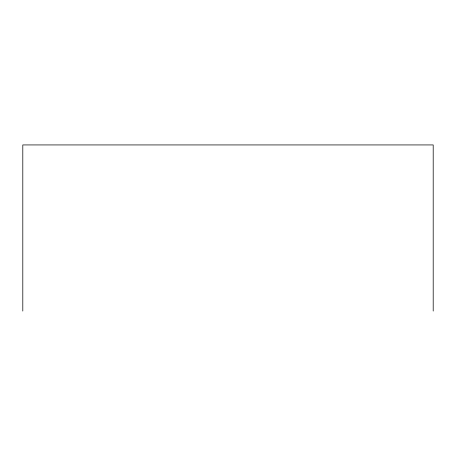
<?xml version="1.0" encoding="UTF-8"?>
<svg xmlns="http://www.w3.org/2000/svg" width="456" height="456" viewBox="0 0 456 456"><rect width="100%" height="100%" fill="white"/><g stroke="black" fill="none" stroke-linecap="round" stroke-linejoin="round"><path stroke-width="0.68" d="M433.2 311.066L433.2 144.934L22.8 144.934L22.8 311.066"/></g></svg>
